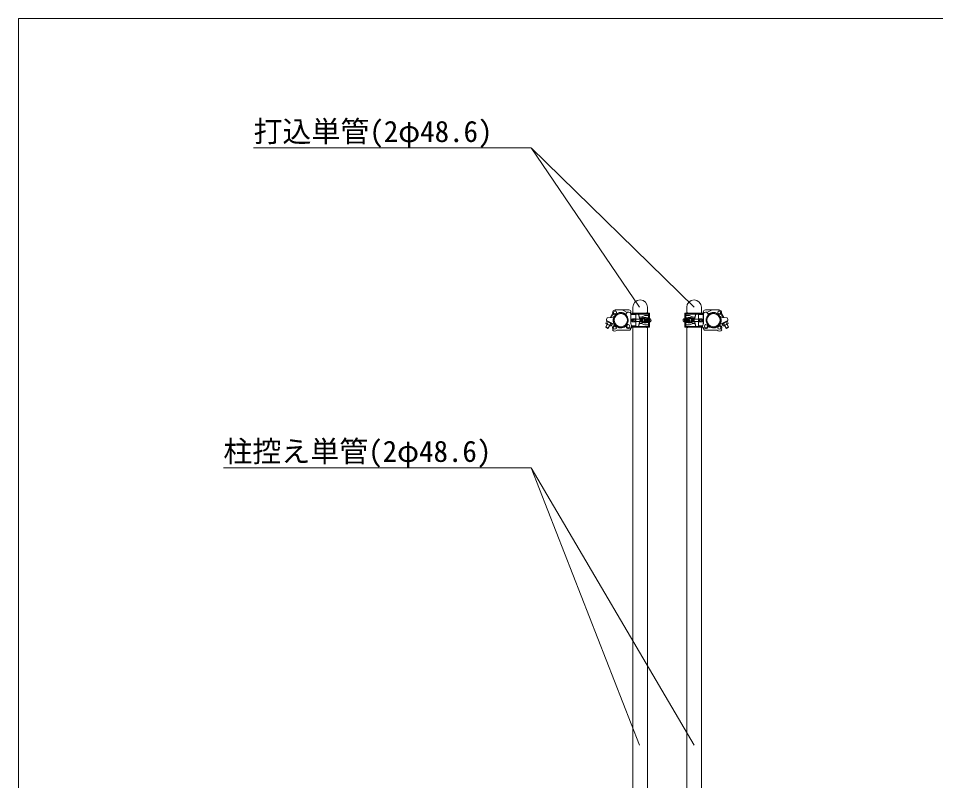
# Model space of a CAD drawing. Units: millimetres, scale not verified. Extents: x -10062 to 10062, y -16938 to 16938.
# Drawn here: x -10062 to -7023, y -5588 to -3062 of the extents above; entities that cross this region are included whole.
import ezdxf
from ezdxf.enums import TextEntityAlignment as Align

# ---------------------------------------------------------------- set-up
doc = ezdxf.new("R2010")
doc.units = ezdxf.units.MM
doc.header["$LTSCALE"] = 90
for name, color, linetype, lineweight in [('0-B_図面枠', 134, 'Continuous', 18), ('1-0_単管ｸﾗﾝﾌﾟ', 134, 'Continuous', 18), ('1-B_文字', 134, 'Continuous', 18)]:
    doc.layers.add(name, color=color, linetype=linetype, lineweight=lineweight)
doc.styles.add('ＭＳ ゴシック', font='')
doc.styles.get('ＭＳ ゴシック').set_extended_font_data('MS Gothic')

msp = doc.modelspace()

# ---------------------------------------------------------------- linework, layer by layer
at = {"layer": '0-B_図面枠'}
msp.add_lwpolyline([(-10062.5, -3062.5), (10062.5, -3062.5), (10062.5, -16937.5), (-10062.5, -16937.5)], close=True, dxfattribs=at)
at = {"layer": '1-0_単管ｸﾗﾝﾌﾟ'}
for p, q in [((-8092.4, -4039.75), (-8099.93, -4053.82)), ((-8091.85, -4040.83), (-8098.74, -4053.72)), ((-8039.32, -4028.61), (-8085.07, -4028.61)), ((-8044.43, -4036.77), (-8059.59, -4028.66)), ((-8032.84, -4074.81), (-8032.84, -4040.46)), ((-8032.32, -4075.45), (-8032.32, -4035.6)), ((-8027.32, -4039.5), (-7971.32, -4039.5)), ((-8027.32, -4042), (-7971.32, -4042)), ((-8026.12, -4039.5), (-8026.12, -4019.5)), ((-8015.32, -4042), (-8015.32, -4039.5)), ((-8007.32, -4042), (-8007.32, -4039.5)), ((-8004.44, -4052), (-8007.32, -4042)), ((-7977.52, -4019.5), (-7977.52, -4037.67)), ((-7974.33, -4043), (-7971.32, -4043)), ((-7974.32, -4039.5), (-7974.32, -4057.5)), ((-7971.32, -4039.5), (-7971.32, -4057.5)), ((-7797.68, -4039.5), (-7853.68, -4039.5)), ((-7853.68, -4039.5), (-7853.68, -4057.5)), ((-7797.68, -4042), (-7853.68, -4042)), ((-7850.67, -4043), (-7853.68, -4043)), ((-7850.68, -4039.5), (-7850.68, -4057.5)), ((-7847.48, -4019.5), (-7847.48, -4037.67)), ((-7820.56, -4052), (-7817.68, -4042)), ((-7817.68, -4042), (-7817.68, -4039.5)), ((-7809.68, -4042), (-7809.68, -4039.5)), ((-7798.88, -4039.5), (-7798.88, -4019.5)), ((-7792.68, -4075.45), (-7792.68, -4035.6)), ((-7792.16, -4074.81), (-7792.16, -4040.46)), ((-7785.67, -4028.61), (-7739.94, -4028.61)), ((-7780.56, -4036.77), (-7765.42, -4028.66)), ((-7733.16, -4040.83), (-7726.27, -4053.72)), ((-7732.6, -4039.75), (-7725.08, -4053.82)), ((-8111.12, -4064.15), (-8112.42, -4065.44)), ((-8111.9, -4065.99), (-8110.95, -4064.23)), ((-8111.9, -4065.99), (-8094.59, -4075.25)), ((-8111.12, -4064.15), (-8087.65, -4076.69)), ((-8093.65, -4073.49), (-8110.95, -4064.23)), ((-8107.57, -4068.32), (-8110.92, -4074.57)), ((-8098.91, -4072.94), (-8102.26, -4079.2)), ((-8096.9, -4048.16), (-8095.37, -4047.21)), ((-8096.17, -4046.79), (-8087.35, -4051.5)), ((-8090.08, -4052.96), (-8088.68, -4053.49)), ((-8089.4, -4053.22), (-8084.79, -4044.6)), ((-8089.24, -4055.04), (-8083.58, -4044.46)), ((-8088.08, -4052.88), (-8088.14, -4051.08)), ((-8032.22, -4043.5), (-8016.32, -4043.5)), ((-8028.32, -4057.61), (-8028.32, -4067.4)), ((-8027.32, -4057.5), (-8016.32, -4057.5)), ((-8027.32, -4057.5), (-8027.32, -4067.5)), ((-8027.32, -4067.5), (-8016.32, -4067.5)), ((-8023.04, -4058.5), (-7993.78, -4058.5)), ((-8023.04, -4066.5), (-7993.78, -4066.5)), ((-8019.32, -4057.5), (-8019.32, -4067.5)), ((-8016.32, -4043.5), (-8016.32, -4081.5)), ((-8004.44, -4073), (-8007.32, -4083)), ((-8004.44, -4057), (-7993.03, -4057)), ((-8004.44, -4068), (-7993.03, -4068)), ((-8000.47, -4057.5), (-7993.3, -4057.5)), ((-8000.47, -4067.5), (-7993.3, -4067.5)), ((-7986.32, -4046.93), (-7998.44, -4052)), ((-7986.32, -4078.07), (-7998.44, -4073)), ((-7991.83, -4057), (-7986.83, -4057)), ((-7991.83, -4068), (-7986.83, -4068)), ((-7989.56, -4053.5), (-7982.31, -4053.5)), ((-7989.56, -4071.5), (-7982.31, -4071.5)), ((-7986.32, -4046.93), (-7975.32, -4046.93)), ((-7984.21, -4058.5), (-7969.31, -4058.5)), ((-7984.21, -4066.5), (-7969.31, -4066.5)), ((-7983.27, -4057.5), (-7968.47, -4057.5)), ((-7983.27, -4067.5), (-7968.47, -4067.5)), ((-7979.74, -4054.93), (-7975.32, -4054.93)), ((-7979.74, -4070.07), (-7975.32, -4070.07)), ((-7974.34, -4044), (-7971.32, -4044)), ((-7974.32, -4085.5), (-7974.32, -4067.5)), ((-7971.32, -4067.5), (-7971.32, -4085.5)), ((-7967.71, -4057.75), (-7968.47, -4057.5)), ((-7967.71, -4067.25), (-7968.47, -4067.5)), ((-7857.3, -4057.75), (-7856.53, -4057.5)), ((-7857.3, -4067.25), (-7856.53, -4067.5)), ((-7841.73, -4057.5), (-7856.53, -4057.5)), ((-7841.73, -4067.5), (-7856.53, -4067.5)), ((-7840.79, -4058.5), (-7855.69, -4058.5)), ((-7840.79, -4066.5), (-7855.69, -4066.5)), ((-7850.65, -4044), (-7853.68, -4044)), ((-7853.68, -4067.5), (-7853.68, -4085.5)), ((-7850.68, -4085.5), (-7850.68, -4067.5)), ((-7838.68, -4046.93), (-7849.67, -4046.93)), ((-7845.26, -4054.93), (-7849.67, -4054.93)), ((-7845.26, -4070.07), (-7849.67, -4070.07)), ((-7835.44, -4053.5), (-7842.7, -4053.5)), ((-7835.44, -4071.5), (-7842.7, -4071.5)), ((-7838.68, -4046.93), (-7826.56, -4052)), ((-7838.68, -4078.07), (-7826.56, -4073)), ((-7833.17, -4057), (-7838.17, -4057)), ((-7833.17, -4068), (-7838.17, -4068)), ((-7820.56, -4057), (-7831.98, -4057)), ((-7820.56, -4068), (-7831.98, -4068)), ((-7824.54, -4057.5), (-7831.69, -4057.5)), ((-7824.54, -4067.5), (-7831.69, -4067.5)), ((-7801.96, -4058.5), (-7831.22, -4058.5)), ((-7801.96, -4066.5), (-7831.22, -4066.5)), ((-7820.56, -4073), (-7817.68, -4083)), ((-7792.78, -4043.5), (-7808.68, -4043.5)), ((-7808.68, -4043.5), (-7808.68, -4081.5)), ((-7797.68, -4057.5), (-7808.68, -4057.5)), ((-7797.68, -4067.5), (-7808.68, -4067.5)), ((-7805.68, -4057.5), (-7805.68, -4067.5)), ((-7797.68, -4057.5), (-7797.68, -4067.5)), ((-7796.68, -4057.61), (-7796.68, -4067.4)), ((-7735.76, -4055.04), (-7741.41, -4044.46)), ((-7735.61, -4053.22), (-7740.22, -4044.6)), ((-7728.84, -4046.79), (-7737.65, -4051.5)), ((-7713.88, -4064.15), (-7737.35, -4076.69)), ((-7736.92, -4052.88), (-7736.86, -4051.08)), ((-7734.91, -4052.96), (-7736.33, -4053.49)), ((-7731.36, -4073.49), (-7714.04, -4064.23)), ((-7730.41, -4075.25), (-7713.1, -4065.99)), ((-7728.1, -4048.16), (-7729.63, -4047.21)), ((-7726.09, -4072.94), (-7722.74, -4079.2)), ((-7717.43, -4068.32), (-7714.08, -4074.57)), ((-7713.1, -4065.99), (-7714.04, -4064.23)), ((-7713.88, -4064.15), (-7712.58, -4065.44)), ((-8111.42, -4075.33), (-8116.1, -4084.07)), ((-8107.29, -4088.79), (-8116.1, -4084.07)), ((-8110.54, -4075.79), (-8115.93, -4085.87)), ((-8114.29, -4073.79), (-8099.74, -4081.57)), ((-8103.48, -4079.57), (-8108.87, -4089.64)), ((-8108.87, -4089.64), (-8107.29, -4088.79)), ((-8102.6, -4080.04), (-8107.29, -4088.79)), ((-8093.65, -4073.49), (-8094.59, -4075.25)), ((-8093.41, -4095.22), (-8091.29, -4093.09)), ((-8039.32, -4095.77), (-8078.42, -4095.77)), ((-8033.4, -4089.81), (-8035.52, -4087.68)), ((-8030.17, -4081.5), (-8016.32, -4081.5)), ((-8027.32, -4083), (-7971.32, -4083)), ((-8027.32, -4085.5), (-7971.32, -4085.5)), ((-8026.12, -6036.5), (-8026.12, -4085.5)), ((-8016.32, -4081.5), (-8017.9, -4083)), ((-8015.32, -4085.5), (-8015.32, -4083)), ((-8007.32, -4085.5), (-8007.32, -4083)), ((-7986.32, -4078.07), (-7975.32, -4078.07)), ((-7974.34, -4081), (-7971.32, -4081)), ((-7974.33, -4082), (-7971.32, -4082)), ((-7850.65, -4081), (-7853.68, -4081)), ((-7850.67, -4082), (-7853.68, -4082)), ((-7797.68, -4083), (-7853.68, -4083)), ((-7797.68, -4085.5), (-7853.68, -4085.5)), ((-7838.68, -4078.07), (-7849.67, -4078.07)), ((-7847.48, -4087.33), (-7847.48, -6008)), ((-7817.68, -4085.5), (-7817.68, -4083)), ((-7809.68, -4085.5), (-7809.68, -4083)), ((-7794.83, -4081.5), (-7808.68, -4081.5)), ((-7808.68, -4081.5), (-7807.1, -4083)), ((-7798.88, -6008), (-7798.88, -4085.5)), ((-7791.61, -4089.81), (-7789.49, -4087.68)), ((-7785.67, -4095.77), (-7746.58, -4095.77)), ((-7731.58, -4095.22), (-7733.71, -4093.09)), ((-7731.36, -4073.49), (-7730.41, -4075.25)), ((-7710.71, -4073.79), (-7725.26, -4081.57)), ((-7722.4, -4080.04), (-7717.72, -4088.79)), ((-7721.51, -4079.57), (-7716.12, -4089.64)), ((-7717.72, -4088.79), (-7708.9, -4084.07)), ((-7716.12, -4089.64), (-7717.72, -4088.79)), ((-7714.46, -4075.79), (-7709.07, -4085.87)), ((-7713.58, -4075.33), (-7708.9, -4084.07))]:
    msp.add_line(p, q, dxfattribs=at)
for points in [[(-8007.32, -4042), (-8004.44, -4057), (-8004.44, -4052), (-7998.44, -4052)], [(-7817.68, -4042), (-7820.56, -4057), (-7820.56, -4052), (-7826.56, -4052)], [(-8111.9, -4065.99), (-8115.25, -4072.26), (-8114.29, -4073.79)], [(-8113.53, -4060.24), (-8111.55, -4054.84), (-8090.08, -4052.96)], [(-8007.32, -4083), (-8004.44, -4068), (-8004.44, -4073), (-7998.44, -4073)], [(-7817.68, -4083), (-7820.56, -4068), (-7820.56, -4073), (-7826.56, -4073)], [(-7711.48, -4060.24), (-7713.46, -4054.84), (-7734.91, -4052.96)], [(-7713.1, -4065.99), (-7709.76, -4072.26), (-7710.71, -4073.79)], [(-8108.87, -4089.64), (-8115.93, -4085.87), (-8116.1, -4084.07)], [(-8094.59, -4075.25), (-8097.93, -4081.51), (-8099.74, -4081.57)], [(-7977.52, -4087.33), (-7977.52, -6038.49), (-8013.31, -6038.49)], [(-7730.41, -4075.25), (-7727.07, -4081.51), (-7725.26, -4081.57)], [(-7716.12, -4089.64), (-7709.07, -4085.87), (-7708.9, -4084.07)]]:
    msp.add_lwpolyline(points, dxfattribs=at)
for centre, radius in [((-8085.05, -4036.61), 5), ((-8066.11, -4062.5), 21.8), ((-7758.89, -4062.5), 21.8), ((-7739.95, -4036.61), 5), ((-8085.62, -4087.45), 5), ((-8041.16, -4082.01), 5), ((-7783.85, -4082.01), 5), ((-7739.38, -4087.45), 5)]:
    msp.add_circle(centre, radius, dxfattribs=at)
for centre, radius, start, end in [((-8001.82, -4019.5), 24.3, 0, 180), ((-7823.18, -4019.5), 24.3, 0, 180), ((-8085.05, -4036.61), 8, 89.555, 294.53), ((-8066.11, -4062.5), 24.3, 158.23, 141.61), ((-8066.11, -4062.5), 25.8, 46.062, 136.061), ((-8040.21, -4043.57), 8, 22.798, 204.53), ((-8039.32, -4035.6), 7, 0, 90), ((-8027.32, -4044.5), 5, 90, 180), ((-8027.32, -4044.5), 2.5, 90, 156.42182), ((-7978.89, -4043.76), 6.25, 43.038, 136.962), ((-7846.11, -4043.76), 6.25, 43.038, 136.962), ((-7797.68, -4044.5), 5, 0, 90), ((-7797.68, -4044.5), 2.5, 23.57818, 90), ((-7785.67, -4035.6), 7, 90, 180), ((-7784.78, -4043.57), 8, 335.47, 157.202), ((-7758.89, -4062.5), 24.3, 38.39, 21.77), ((-7758.89, -4062.5), 25.8, 43.939, 133.938), ((-7739.95, -4036.61), 8, 245.47, 90.445), ((-8111.38, -4070.25), 4.35, 207.478, 276.246), ((-8108.83, -4061.97), 5, 159.862, 224.13), ((-8066.11, -4062.5), 25.8, 158.301, 221.08), ((-8027.32, -4062.5), 5, 90, 270), ((-8018.57, -4062.5), 6, 138.19, 221.81), ((-8018.57, -4062.5), 6, 123.557, 123.564), ((-8018.57, -4062.5), 6, 236.443, 236.462), ((-7995.56, -4062.5), 7, 134.415, 225.585), ((-7993.57, -4062.5), 7, 134.415, 225.585), ((-7991.57, -4062.5), 7, 134.415, 225.585), ((-7998.44, -4057), 5, 0, 90), ((-7998.44, -4068), 5, 270, 0), ((-7989.57, -4062.5), 7, 134.415, 225.585), ((-7983.96, -4062.5), 10.6, 121.891, 238.109), ((-7983.96, -4062.5), 9.6, 110.364, 249.636), ((-7978.96, -4062.5), 9.6, 110.364, 249.636), ((-7978.96, -4062.5), 6.6, 130.749, 229.251), ((-7977.56, -4062.5), 7, 134.415, 225.585), ((-7975.57, -4062.5), 7, 134.415, 225.585), ((-7985.65, -4062.5), 9.6, 31.388, 69.636), ((-7985.65, -4062.5), 9.6, 290.364, 328.612), ((-7973.57, -4062.5), 7, 134.415, 225.585), ((-7971.57, -4062.5), 7, 134.415, 225.585), ((-7969.57, -4062.5), 7, 134.415, 225.585), ((-7975.32, -4050.93), 4, 270, 90), ((-7975.32, -4074.07), 4, 270, 90), ((-7967.56, -4062.5), 7, 134.415, 225.585), ((-7965.57, -4062.5), 7, 134.415, 225.585), ((-7963.57, -4062.5), 7, 134.415, 225.585), ((-7962.57, -4062.5), 7, 137.22, 222.78), ((-7971.36, -4062.5), 6, 307.592, 52.408), ((-7853.63, -4062.5), 6, 127.592, 232.408), ((-7862.44, -4062.5), 7, 317.22, 42.78), ((-7861.43, -4062.5), 7, 314.415, 45.585), ((-7859.43, -4062.5), 7, 314.415, 45.585), ((-7849.67, -4050.93), 4, 90, 270), ((-7849.67, -4074.07), 4, 90, 270), ((-7857.43, -4062.5), 7, 314.415, 45.585), ((-7855.43, -4062.5), 7, 314.415, 45.585), ((-7853.44, -4062.5), 7, 314.415, 45.585), ((-7839.36, -4062.5), 9.6, 110.364, 148.612), ((-7839.36, -4062.5), 9.6, 211.388, 249.636), ((-7851.43, -4062.5), 7, 314.415, 45.585), ((-7849.43, -4062.5), 7, 314.415, 45.585), ((-7846.04, -4062.5), 9.6, 290.364, 69.636), ((-7847.43, -4062.5), 7, 314.415, 45.585), ((-7846.04, -4062.5), 6.6, 310.749, 49.251), ((-7841.03, -4062.5), 9.6, 290.364, 69.636), ((-7841.03, -4062.5), 10.6, 301.891, 58.109), ((-7826.56, -4057), 5, 90, 180), ((-7826.56, -4068), 5, 180, 270), ((-7835.44, -4062.5), 7, 314.415, 45.585), ((-7833.43, -4062.5), 7, 314.415, 45.585), ((-7831.43, -4062.5), 7, 314.415, 45.585), ((-7829.43, -4062.5), 7, 314.415, 45.585), ((-7806.43, -4062.5), 6, 56.436, 56.443), ((-7806.43, -4062.5), 6, 303.538, 303.557), ((-7806.43, -4062.5), 6, 318.19, 41.81), ((-7797.68, -4062.5), 5, 270, 90), ((-7758.89, -4062.5), 25.8, 318.92, 21.699), ((-7713.61, -4070.25), 4.35, 263.754, 332.522), ((-7716.17, -4061.97), 5, 315.87, 20.138), ((-8099.29, -4063.23), 16.25, 224.274, 259.45), ((-8098.41, -4077.19), 4.35, 207.478, 276.246), ((-8085.62, -4087.45), 8, 71.788, 224.862), ((-8085.62, -4087.45), 11, 224.862, 310.876), ((-8066.11, -4062.5), 25.8, 221.076, 311.075), ((-8041.16, -4082.01), 8, 161.788, 314.862), ((-8039.32, -4088.77), 7, 270, 0), ((-8041.16, -4082.01), 11, 314.862, 40.876), ((-8027.32, -4080.5), 5, 231.65819, 270), ((-8027.32, -4080.5), 2.5, 203.57818, 270), ((-7978.89, -4081.23), 6.25, 223.038, 316.962), ((-7846.11, -4081.23), 6.25, 223.038, 316.962), ((-7797.68, -4080.5), 2.5, 270, 336.42182), ((-7797.68, -4080.5), 5, 270, 308.34181), ((-7783.85, -4082.01), 11, 139.124, 225.138), ((-7785.67, -4088.77), 7, 180, 270), ((-7783.85, -4082.01), 8, 225.138, 18.212), ((-7758.89, -4062.5), 25.8, 228.925, 318.924), ((-7739.38, -4087.45), 11, 229.124, 315.138), ((-7739.38, -4087.45), 8, 315.138, 108.212), ((-7726.59, -4077.19), 4.35, 263.754, 332.522), ((-7725.72, -4063.23), 16.25, 280.55, 315.726)]:
    msp.add_arc(centre, radius, start, end, dxfattribs=at)
at = {"layer": '1-B_文字'}
for p, q in [((-9283.3, -3491.37), (-8364.3, -3491.37)), ((-7823.18, -4019.5), (-8363.2, -3491.37)), ((-9383.02, -4551), (-8364.35, -4551)), ((-7823.18, -5470.51), (-8363.2, -4551))]:
    msp.add_line(p, q, dxfattribs=at)
for points in [[(-8003.5, -4019.5), (-8363.2, -3491.37), (-8363.56, -3491.37)], [(-8003.5, -5470.51), (-8363.2, -4551), (-8363.56, -4551)]]:
    msp.add_lwpolyline(points, dxfattribs=at)

# ---------------------------------------------------------------- texts
at = {"layer": '1-B_文字', "style": 'ＭＳ ゴシック'}
for s, p in [('打込単管(2φ48.6)\u3000\u3000', (-9283.3, -3493.33)), ('柱控え単管(2φ48.6)\u3000\u3000', (-9383.02, -4552.97))]:
    msp.add_text(s, height=70.38, dxfattribs=at).set_placement(p, align=Align.BOTTOM_LEFT)

doc.saveas('drawing.dxf')
